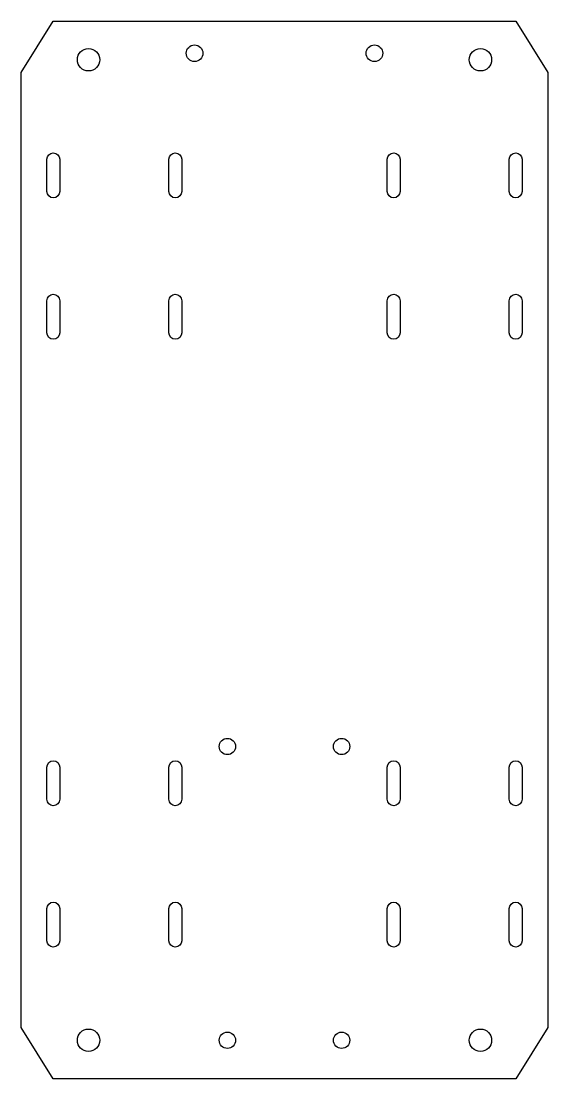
# Model space of a CAD drawing. Header units: millimetres. Extents: x -41 to 41, y 0 to 165.
import ezdxf

# ---------------------------------------------------------------- set-up
doc = ezdxf.new("R2010")
doc.units = ezdxf.units.MM
doc.layers.get('0').update_dxf_attribs({"linetype": 'CONTINUOUS'})

msp = doc.modelspace()

# ---------------------------------------------------------------- linework, layer by layer
msp.add_lwpolyline([(-41, 156.6), (-36, 164.6), (36, 164.6), (41, 156.6), (41, 8), (36, 0), (-36, 0), (-41, 8)], close=True)
for points in [[(-37, 143.1, -1), (-35, 143.1), (-35, 138.1, -1), (-37, 138.1)], [(-18, 143.1, -1), (-16, 143.1), (-16, 138.1, -1), (-18, 138.1)], [(16, 143.1, -1), (18, 143.1), (18, 138.1, -1), (16, 138.1)], [(35, 143.1, -1), (37, 143.1), (37, 138.1, -1), (35, 138.1)], [(-37, 121.1, -1), (-35, 121.1), (-35, 116.1, -1), (-37, 116.1)], [(-18, 121.1, -1), (-16, 121.1), (-16, 116.1, -1), (-18, 116.1)], [(16, 121.1, -1), (18, 121.1), (18, 116.1, -1), (16, 116.1)], [(35, 121.1, -1), (37, 121.1), (37, 116.1, -1), (35, 116.1)], [(-37, 48.5, -1), (-35, 48.5), (-35, 43.5, -1), (-37, 43.5)], [(-18, 48.5, -1), (-16, 48.5), (-16, 43.5, -1), (-18, 43.5)], [(16, 48.5, -1), (18, 48.5), (18, 43.5, -1), (16, 43.5)], [(37, 43.5, -1), (35, 43.5), (35, 48.5, -1), (37, 48.5)], [(-37, 26.5, -1), (-35, 26.5), (-35, 21.5, -1), (-37, 21.5)], [(-18, 26.5, -1), (-16, 26.5), (-16, 21.5, -1), (-18, 21.5)], [(16, 26.5, -1), (18, 26.5), (18, 21.5, -1), (16, 21.5)], [(37, 21.5, -1), (35, 21.5), (35, 26.5, -1), (37, 26.5)]]:
    msp.add_lwpolyline(points, format="xyb", close=True)
for centre, radius in [((-30.5, 158.6), 1.75), ((-14, 159.6), 1.3), ((14, 159.6), 1.3), ((30.5, 158.6), 1.75), ((-8.89, 51.72), 1.27), ((8.89, 51.72), 1.27), ((-30.5, 6), 1.75), ((-8.89, 6), 1.27), ((8.89, 6), 1.27), ((30.5, 6), 1.75)]:
    msp.add_circle(centre, radius)

doc.saveas('drawing.dxf')
